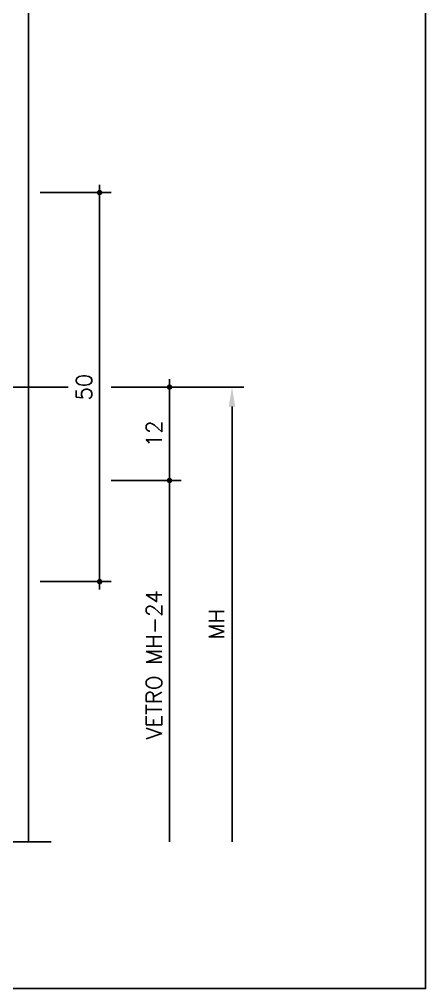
# Model space of a CAD drawing. Extents: x 0 to 4131, y -1600 to 527.
# Drawn here: x 157.7 to 210, y -640 to -515.4 of the extents above; entities that cross this region are included whole.
import ezdxf

# ---------------------------------------------------------------- set-up
doc = ezdxf.new("R2010")
doc.units = 0
doc.header["$LTSCALE"] = 7.5
doc.header["$MEASUREMENT"] = 0
doc.linetypes.add('CENTER', pattern=[2, 1.25, -0.25, 0.25, -0.25])
doc.layers.get('0').update_dxf_attribs({"linetype": 'CONTINUOUS'})
doc.layers.get('DEFPOINTS').update_dxf_attribs({"linetype": 'CONTINUOUS'})
for name, color, linetype in [('ASSI', 1, 'CENTER'), ('FINE', 7, 'CONTINUOUS'), ('MARCHIO', 7, 'CONTINUOUS'), ('QUOTE', 254, 'CONTINUOUS')]:
    doc.layers.add(name, color=color, linetype=linetype)
doc.styles.get("Standard").update_dxf_attribs({"font": 'romans.shx'})
doc.dimstyles.new('SCALA_1-1$0', dxfattribs={"dimtxt": 2, "dimasz": 1, "dimexe": 1.5, "dimexo": 1.5, "dimgap": 1, "dimtad": 3, "dimdsep": 46, "dimtxsty": 'Standard', "dimblk1": 'PUNTO', "dimblk2": 'PUNTO', "dimsah": 1, "dimcen": 0.09, "dimclrt": 2, "dimadec": 0, "dimazin": 0, "dimtfac": 0.7, "dimtmove": 0, "dimatfit": 3, "dimldrblk": 'PUNTO', "dimfxl": 1, "dimtolj": 2, "dimarcsym": 0})

# ---------------------------------------------------------------- blocks, each defined once
blk = doc.blocks.new('PUNTO')
blk.add_line((-1, 0), (1, 0))
at = {"const_width": 0.35}
blk.add_lwpolyline([(-0.175, 0, 1), (0.175, 0, 1)], format="xyb", close=True, dxfattribs=at)
blk = doc.blocks.new('*D225')
at = {"layer": 'DEFPOINTS', "color": 0, "transparency": 16777216}
for p in [(158.89, -537.65), (158.89, -587.67), (168.06, -587.67)]:
    blk.add_point(p, dxfattribs=at)
at = {"layer": 'QUOTE', "color": 0, "lineweight": -2, "transparency": 16777216}
for p, q in [((160.39, -537.65), (169.56, -537.65)), ((168.06, -538.65), (168.06, -586.67)), ((160.39, -587.67), (169.56, -587.67))]:
    blk.add_line(p, q, dxfattribs=at)
for p, rotation in [((168.06, -537.65), 90), ((168.06, -587.67), 270)]:
    blk.add_blockref('PUNTO', p, dxfattribs=dict(at, rotation=rotation))
at = {"layer": 'QUOTE', "color": 2, "transparency": 16777216, "insert": (166.06, -562.66), "char_height": 2, "attachment_point": 5, "rotation": 90}
blk.add_mtext('\\A2;50', dxfattribs=at)
blk = doc.blocks.new('*D226')
at = {"layer": 'DEFPOINTS', "color": 0, "transparency": 16777216}
for p in [(168.06, -562.66), (168.06, -574.66), (177.05, -574.66)]:
    blk.add_point(p, dxfattribs=at)
at = {"layer": 'QUOTE', "color": 0, "lineweight": -2, "transparency": 16777216}
for p, q in [((169.56, -562.66), (178.55, -562.66)), ((177.05, -563.66), (177.05, -573.66)), ((169.56, -574.66), (178.55, -574.66))]:
    blk.add_line(p, q, dxfattribs=at)
for p, rotation in [((177.05, -562.66), 90), ((177.05, -574.66), 270)]:
    blk.add_blockref('PUNTO', p, dxfattribs=dict(at, rotation=rotation))
at = {"layer": 'QUOTE', "color": 2, "transparency": 16777216, "insert": (175.05, -568.66), "char_height": 2, "attachment_point": 5, "rotation": 90}
blk.add_mtext('\\A2;12', dxfattribs=at)
blk = doc.blocks.new('*D227')
at = {"layer": 'DEFPOINTS', "color": 0, "transparency": 16777216}
for p in [(168.06, -574.66), (161.81, -621.12), (177.05, -621.12)]:
    blk.add_point(p, dxfattribs=at)
at = {"layer": 'QUOTE', "color": 0, "lineweight": -2, "transparency": 16777216}
for p, q in [((169.56, -574.66), (178.55, -574.66)), ((177.05, -575.66), (177.05, -621.12))]:
    blk.add_line(p, q, dxfattribs=at)
at = {"layer": 'QUOTE', "color": 0, "lineweight": -2, "transparency": 16777216, "rotation": 90}
blk.add_blockref('PUNTO', (177.05, -574.66), dxfattribs=at)
at = {"layer": 'QUOTE', "color": 2, "transparency": 16777216, "insert": (175.05, -598.39), "char_height": 2, "attachment_point": 5, "rotation": 90}
blk.add_mtext('\\A2;{\\Fromans.shx|c1;VETRO MH-24}', dxfattribs=at)
blk = doc.blocks.new('_None')
blk = doc.blocks.new('*D228')
at = {"layer": 'DEFPOINTS', "color": 0, "transparency": 16777216}
for p in [(168.06, -562.66), (161.81, -621.12), (185.09, -621.12)]:
    blk.add_point(p, dxfattribs=at)
at = {"layer": 'QUOTE', "color": 0, "lineweight": -2, "transparency": 16777216}
for p, q in [((169.56, -562.66), (186.59, -562.66)), ((185.09, -565.16), (185.09, -621.12))]:
    blk.add_line(p, q, dxfattribs=at)
at = {"layer": 'QUOTE', "color": 0, "transparency": 16777216}
blk.add_solid([(184.67, -565.16), (185.51, -565.16), (185.09, -562.66)], dxfattribs=at)
at = {"layer": 'QUOTE', "color": 2, "transparency": 16777216, "insert": (183.09, -593.14), "char_height": 2, "attachment_point": 5, "rotation": 90}
blk.add_mtext('\\A2;{\\Fromans.shx|c1;MH}', dxfattribs=at)

msp = doc.modelspace()

# ---------------------------------------------------------------- linework, layer by layer
at = {"layer": 'ASSI'}
for p, q in [((66.7029, -562.6604), (163.9931, -562.6604)), ((161.8113, -621.1237), (35.7898, -621.1237))]:
    msp.add_line(p, q, dxfattribs=at)
at = {"layer": 'FINE'}
msp.add_line((158.8942, -502.7065), (158.8942, -621.1237), dxfattribs=at)
at = {"layer": 'MARCHIO'}
msp.add_lwpolyline([(0, -640), (210, -640), (210, -343), (0, -343)], close=True, dxfattribs=at)

# ---------------------------------------------------------------- dimensions: what is measured, and where the dimension line sits
at = {"layer": 'QUOTE'}
dim = msp.add_linear_dim(base=(168.0584, -587.6687), p1=(158.8942, -537.6521), p2=(158.8942, -587.6687), angle=90, dimstyle='SCALA_1-1$0', override={"dimdec": 1}, dxfattribs=at)
dim.commit()
dim.dimension.update_dxf_attribs({"geometry": '*D225', "text_midpoint": (166.0584, -562.6604)})
dim = msp.add_linear_dim(base=(177.0525, -574.6604), p1=(168.0584, -562.6604), p2=(168.0584, -574.6604), angle=90, dimstyle='SCALA_1-1$0', dxfattribs=at)
dim.commit()
dim.dimension.update_dxf_attribs({"geometry": '*D226', "text_midpoint": (175.0525, -568.6604)})
for base, p1, text, override, picture, middle in [((185.0893, -621.1237), (168.0584, -562.6604), '{\\Fromans.shx|c1;MH}', {"dimasz": 2.5, "dimblk2": 'None', "dimse1": 0, "dimse2": 1, "dimsd2": 0}, '*D228', (183.0893, -593.142)), ((177.0525, -621.1237), (168.0584, -574.6604), '{\\Fromans.shx|c1;VETRO MH-24}', {"dimblk2": 'None', "dimse2": 1}, '*D227', (175.0525, -598.392))]:
    dim = msp.add_linear_dim(base=base, p1=p1, p2=(161.8113, -621.1237), angle=90, text=text, dimstyle='SCALA_1-1$0', override=override, dxfattribs=at)
    dim.commit()
    dim.dimension.update_dxf_attribs({"geometry": picture, "text_midpoint": middle})

doc.saveas('drawing.dxf')
